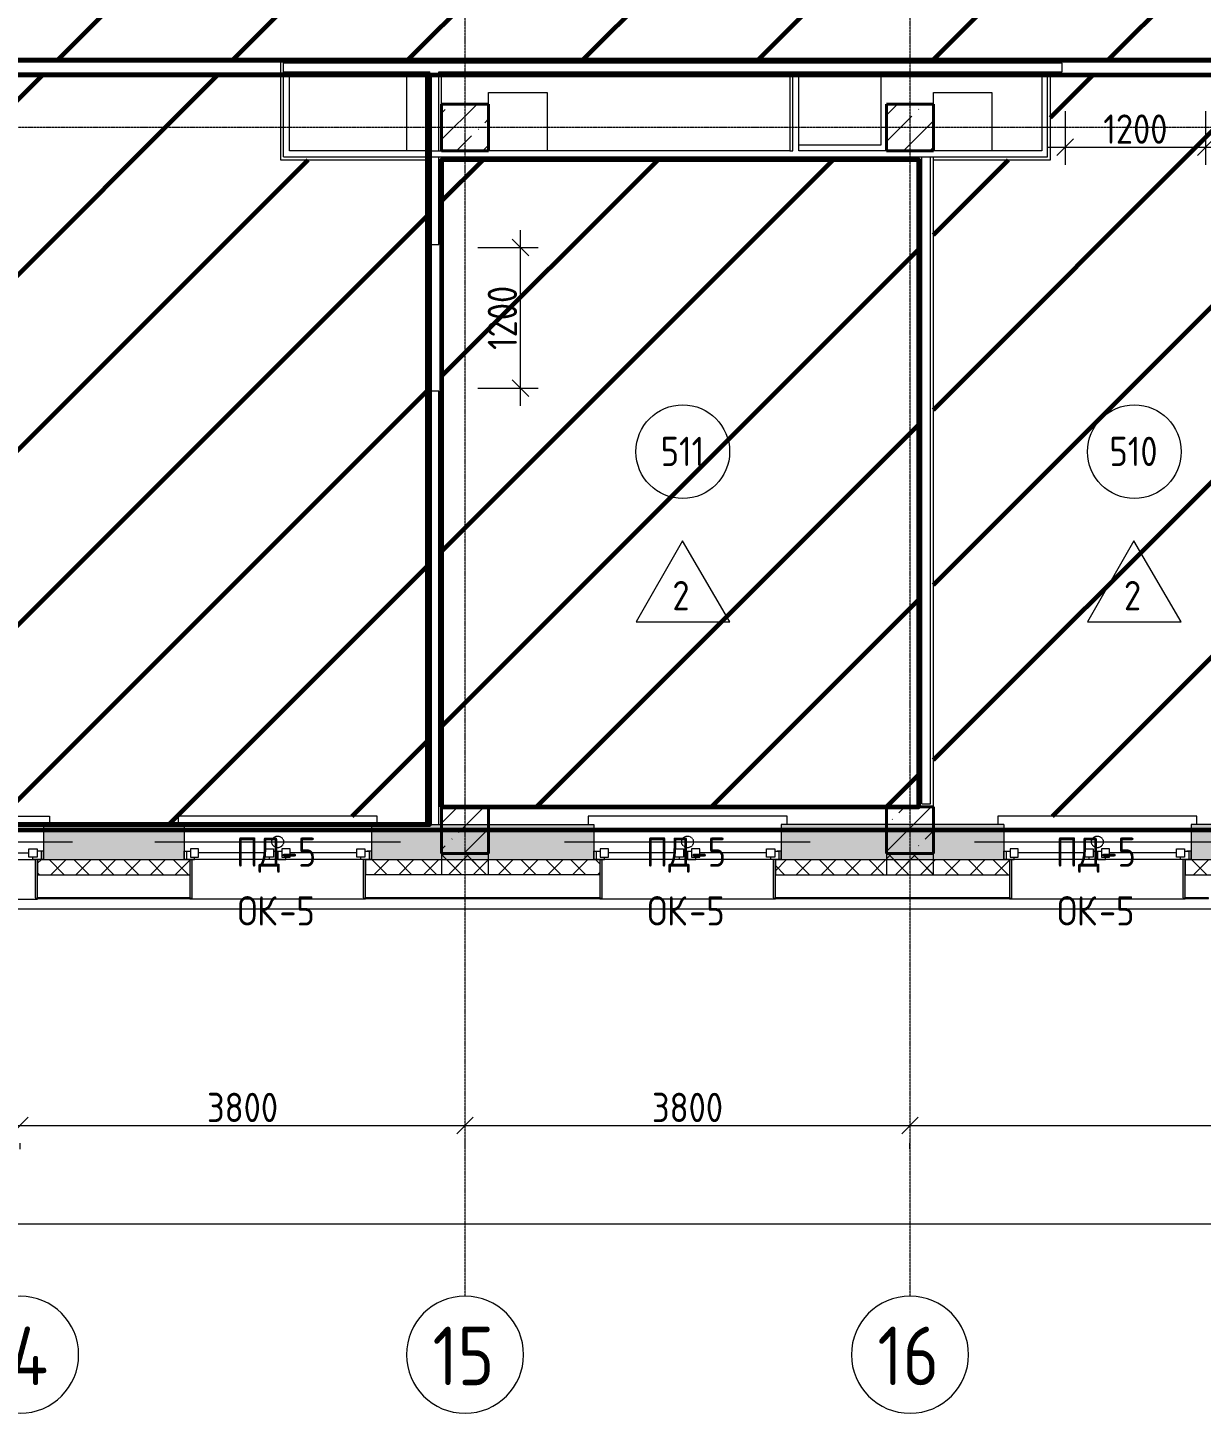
# Model space of a CAD drawing. Header units: millimetres. Extents: x -56773 to 323062, y -262288 to 76460.
# Drawn here: x 42074 to 52097, y -262288 to -250456 of the extents above; entities that cross this region are included whole.
import ezdxf

# ---------------------------------------------------------------- set-up
doc = ezdxf.new("R2010")
doc.units = ezdxf.units.MM
doc.linetypes.add('ADSK_Линия сетки', pattern=[25, 20, -2.5, 0, -2.5])
doc.linetypes.add('ADSK_Невидимые', pattern=[5, 3, -2])
for name, color, linetype, lineweight in [('1.1)Стяжка керамзит  2 этаж', 5, 'Continuous', 60), ('3.1 Штукатурка внешн стен', 5, 'Continuous', 60), ('_ Окна', 7, 'Continuous', 18), ('Марки окон', 7, 'Continuous', 20), ('Марки помещений', 7, 'Continuous', 20), ('Несущие колонны', 7, 'Continuous', 18), ('Обобщенные модели', 7, 'ADSK_Невидимые', 18), ('Окна', 7, 'Continuous', 9), ('Оси', 7, 'Continuous', 9), ('Панели витража', 7, 'Continuous', 9), ('Перекрытие', 7, 'Continuous', 18), ('Размеры', 7, 'Continuous', 9), ('Стены внутренние', 7, 'Continuous', 18), ('Стены наружные', 7, 'Continuous', 18), ('Стены несущие', 7, 'Continuous', 30), ('Стены отделка', 7, 'Continuous', 30), ('Стены штриховка', 7, 'Continuous', 9)]:
    doc.layers.add(name, color=color, linetype=linetype, lineweight=lineweight)
doc.styles.add('GOST Common', font='', dxfattribs={"width": 0.9, "height": 500})
doc.styles.add('GOST Common_2', font='', dxfattribs={"width": 0.9, "height": 250})
doc.styles.get('GOST Common').set_extended_font_data('GOST Common')
doc.styles.get('GOST Common_2').set_extended_font_data('GOST Common')
doc.dimstyles.new('ADSK_Основной_2_5_мм', dxfattribs={"dimscale": 304.8, "dimtxt": 251.428749, "dimasz": 0.463911, "dimexe": 0.492126, "dimexo": 0.984252, "dimgap": 0.098425, "dimtad": 1, "dimrnd": 0.01, "dimdsep": 46, "dimtxsty": 'GOST Common_2', "dimblk1": 'OBLIQUE', "dimblk2": 'OBLIQUE', "dimsah": 1, "dimcen": 0.09, "dimdle": 0.492126, "dimazin": 2, "dimtfac": 1, "dimtdec": 4, "dimtix": 1, "dimtmove": 0, "dimatfit": 3, "dimfxl": 1, "dimtvp": 1, "dimtolj": 1, "dimtzin": 0, "dimlwd": 20, "dimlwe": 20, "dimarcsym": 2})
pattern_1 = [(45, (9.36, -250313.7), (-224.5064, 224.5064), []), (45, (233.87, -250313.7), (-224.5064, 224.5064), [396.875, -79.375, 3.353, -76.022])]
pattern_2 = [(45, (9.36, -250313.7), (-106.066, 106.066), []), (135, (9.36, -250313.7), (-106.066, -106.066), [])]

# ---------------------------------------------------------------- blocks, each defined once
blk = doc.blocks.new('ADSK_КолоннаЖБ_Прямоугольная - 400x400 мм-1807143-Маркировочный 5-й')
at = {"layer": 'Несущие колонны', "lineweight": 40}
for p, q in [((-200, 200), (200, 200)), ((-200, -200), (-200, 200)), ((200, 200), (200, -200)), ((200, -200), (-200, -200))]:
    blk.add_line(p, q, dxfattribs=at)
blk = doc.blocks.new('ОКНО L03 _2СТ_RS - ОК-5_1600х2000h-3556607-Маркировочный 5-й')
at = {"layer": '_ Окна'}
for p, q in [((-838.1, -149), (-838.1, -79)), ((-838.1, -79), (-803.1, -79)), ((-818.1, -79), (-818.1, -149)), ((-783.1, -79), (-818.1, -79)), ((-713.1, -59), (-783.1, -59)), ((-783.1, -59), (-783.1, -129)), ((-713.1, -129), (-713.1, -59)), ((-713.1, -94), (-143.1, -94)), ((-143.1, -129), (-143.1, -59)), ((-143.1, -59), (-73.1, -59)), ((-73.1, -59), (-73.1, -129)), ((-38.1, -79), (-73.1, -79)), ((-38.1, -79), (-38.1, -149)), ((-38.1, -79), (-38.1, -149)), ((-3.1, -79), (-38.1, -79)), ((66.9, -59), (-3.1, -59)), ((-3.1, -59), (-3.1, -129)), ((66.9, -129), (66.9, -59)), ((66.9, -94), (636.9, -94)), ((636.9, -129), (636.9, -59)), ((636.9, -59), (706.9, -59)), ((706.9, -59), (706.9, -129)), ((741.9, -79), (706.9, -79)), ((761.9, -79), (726.9, -79)), ((741.9, -79), (741.9, -149)), ((761.9, -149), (761.9, -79)), ((-838.1, -149), (-833.1, -149)), ((-818.1, -149), (-748.1, -149)), ((-783.1, -129), (-713.1, -129)), ((-748.1, -149), (-748.1, -129)), ((-73.1, -129), (-143.1, -129)), ((-108.1, -149), (-108.1, -129)), ((-38.1, -149), (-108.1, -149)), ((-38.1, -149), (31.9, -149)), ((-3.1, -129), (66.9, -129)), ((31.9, -149), (31.9, -129)), ((706.9, -129), (636.9, -129)), ((671.9, -149), (671.9, -129)), ((741.9, -149), (671.9, -149)), ((761.9, -149), (756.9, -149))]:
    blk.add_line(p, q, dxfattribs=at)
blk = doc.blocks.new('Подоконник_ - ПД-5-3556614-Маркировочный 5-й')
at = {"layer": 'Окна'}
for p, q in [((-850, 300), (850, 300)), ((-850, 229), (-850, 300)), ((850, 300), (850, 229))]:
    blk.add_line(p, q, dxfattribs=at)
blk = doc.blocks.new('Отлив_ - ОЦC-V3-Маркировочный 5-й')
at = {"layer": 'Окна'}
for p, q in [((-730, 0), (730, 0)), ((-750, -341), (-750, -333.5)), ((-750, -341), (750, -341)), ((-750, -341), (750, -341)), ((750, -341), (750, -333.5))]:
    blk.add_line(p, q, dxfattribs=at)
blk = doc.blocks.new('ОКНО L03 _2СТ_RS - ОК-5_1600х2000h-3556615-Маркировочный 5-й')
at = {"layer": '_ Окна'}
for p, q in [((-838.1, 149), (-838.1, 79)), ((-838.1, 149), (-833.1, 149)), ((-818.1, 149), (-748.1, 149)), ((-818.1, 79), (-818.1, 149)), ((-783.1, 59), (-783.1, 129)), ((-783.1, 129), (-713.1, 129)), ((-748.1, 149), (-748.1, 129)), ((-713.1, 129), (-713.1, 59)), ((-143.1, 129), (-143.1, 59)), ((-73.1, 129), (-143.1, 129)), ((-108.1, 149), (-108.1, 129)), ((-38.1, 149), (-108.1, 149)), ((-73.1, 59), (-73.1, 129)), ((-38.1, 79), (-38.1, 149)), ((-38.1, 149), (31.9, 149)), ((-38.1, 79), (-38.1, 149)), ((-3.1, 59), (-3.1, 129)), ((-3.1, 129), (66.9, 129)), ((31.9, 149), (31.9, 129)), ((66.9, 129), (66.9, 59)), ((636.9, 129), (636.9, 59)), ((706.9, 129), (636.9, 129)), ((671.9, 149), (671.9, 129)), ((741.9, 149), (671.9, 149)), ((706.9, 59), (706.9, 129)), ((741.9, 79), (741.9, 149)), ((761.9, 149), (756.9, 149)), ((761.9, 149), (761.9, 79)), ((-838.1, 79), (-803.1, 79)), ((-783.1, 79), (-818.1, 79)), ((-713.1, 59), (-783.1, 59)), ((-713.1, 94), (-143.1, 94)), ((-143.1, 59), (-73.1, 59)), ((-38.1, 79), (-73.1, 79)), ((-3.1, 79), (-38.1, 79)), ((66.9, 59), (-3.1, 59)), ((66.9, 94), (636.9, 94)), ((636.9, 59), (706.9, 59)), ((741.9, 79), (706.9, 79)), ((761.9, 79), (726.9, 79))]:
    blk.add_line(p, q, dxfattribs=at)
blk = doc.blocks.new('Подоконник_ - ПД-5-3556619-Маркировочный 5-й')
at = {"layer": 'Окна'}
for p, q in [((-850, -229), (-850, -300)), ((850, -300), (850, -229)), ((-850, -300), (850, -300))]:
    blk.add_line(p, q, dxfattribs=at)
blk = doc.blocks.new('Отлив_ - ОЦC-V2-Маркировочный 5-й')
at = {"layer": 'Окна'}
for p, q in [((-750, 341), (-750, 333.5)), ((-750, 341), (750, 341)), ((-750, 341), (750, 341)), ((750, 341), (750, 333.5)), ((-730, 0), (730, 0))]:
    blk.add_line(p, q, dxfattribs=at)
blk = doc.blocks.new('Системная панель - 1_Алюминиевая панель RAL 1013-3049550-Маркировочный 5-й')
at = {"layer": 'Панели витража', "lineweight": 18}
for p, q in [((14127.5, 2.5), (13227.5, 2.5)), ((13227.5, -2.5), (13227.5, 2.5)), ((14127.5, -2.5), (14127.5, 2.5)), ((17627.5, 2.5), (16027.5, 2.5)), ((16027.5, -2.5), (16027.5, 2.5)), ((17627.5, -2.5), (17627.5, 2.5)), ((21127.5, 2.5), (19527.5, 2.5)), ((19527.5, -2.5), (19527.5, 2.5)), ((21127.5, -2.5), (21127.5, 2.5)), ((13227.5, -2.5), (14127.5, -2.5)), ((16027.5, -2.5), (17627.5, -2.5)), ((19527.5, -2.5), (21127.5, -2.5))]:
    blk.add_line(p, q, dxfattribs=at)
blk = doc.blocks.new('Системная панель - 1_Алюминиевая панель гладкая RAL 1013-V9-Маркировочный 5-й')
at = {"layer": 'Панели витража', "lineweight": 18}
for p, q in [((100, 2.5), (-100, 2.5)), ((-100, 2.5), (-100, -2.5)), ((100, -2.5), (100, 2.5)), ((-100, -2.5), (100, -2.5))]:
    blk.add_line(p, q, dxfattribs=at)
blk = doc.blocks.new('Обобщенные модели 7 - Обобщенные модели 7-1212709-Маркировочный 5-й')
at = {"layer": 'Обобщенные модели'}
h = blk.add_hatch(color=256, dxfattribs=at)
h.paths.add_polyline_path([(40650, -7574), (40670, -7574), (40670, -7244), (40650, -7244)])
h.paths.add_polyline_path([(42150, -7574), (42150, -7244), (42130, -7244), (42130, -7574)])
h = blk.add_hatch(color=256, dxfattribs=at)
h.paths.add_polyline_path([(43470, -7574), (43470, -7244), (43450, -7244), (43450, -7574)])
h.paths.add_polyline_path([(44950, -7574), (44950, -7244), (44930, -7244), (44930, -7574)])
h = blk.add_hatch(color=256, dxfattribs=at)
h.paths.add_polyline_path([(46950, -7574), (46970, -7574), (46970, -7244), (46950, -7244)])
h.paths.add_polyline_path([(48450, -7574), (48450, -7244), (48430, -7244), (48430, -7574)])
h = blk.add_hatch(color=256, dxfattribs=at)
h.paths.add_polyline_path([(51950, -7574), (51950, -7244), (51930, -7244), (51930, -7574)])
h.paths.add_polyline_path([(50450, -7574), (50470, -7574), (50470, -7244), (50450, -7244)])
for p, q in [((42150, -7244), (42130, -7244)), ((42130, -7244), (42130, -7574)), ((42150, -7574), (42150, -7244)), ((43470, -7244), (43450, -7244)), ((43450, -7244), (43450, -7574)), ((43470, -7574), (43470, -7244)), ((44950, -7244), (44930, -7244)), ((44930, -7244), (44930, -7574)), ((44950, -7574), (44950, -7244)), ((46970, -7244), (46950, -7244)), ((46950, -7244), (46950, -7574)), ((46970, -7574), (46970, -7244)), ((48450, -7244), (48430, -7244)), ((48430, -7244), (48430, -7574)), ((48450, -7574), (48450, -7244)), ((50470, -7244), (50450, -7244)), ((50450, -7244), (50450, -7574)), ((50470, -7574), (50470, -7244)), ((51950, -7244), (51930, -7244)), ((51930, -7244), (51930, -7574)), ((51950, -7574), (51950, -7244)), ((42130, -7574), (42150, -7574)), ((43450, -7574), (43470, -7574)), ((44930, -7574), (44950, -7574)), ((46950, -7574), (46970, -7574)), ((48430, -7574), (48450, -7574)), ((50450, -7574), (50470, -7574)), ((51930, -7574), (51950, -7574))]:
    blk.add_line(p, q, dxfattribs=at)
blk = doc.blocks.new('Обобщенные модели 13 - Обобщенные модели 1-3016844-Маркировочный 5-й')
at = {"layer": 'Обобщенные модели'}
blk.add_line((61889, -7668), (-3638, -7668), dxfattribs=at)
blk = doc.blocks.new('BS_Перемычка металлическая - BS_Перемычка металлическая-3881251-Маркировочный 5-й')
at = {"layer": 'Обобщенные модели', "linetype": 'ADSK_Невидимые', "lineweight": 18}
blk.add_line((-1050, 0), (1050, 0), dxfattribs=at)
blk.add_circle((0, 0), 50, dxfattribs=at)
blk = doc.blocks.new('Ось сетки - Круг_Ø10 мм-8259-Маркировочный 5-й')
at = {"layer": 'Оси', "color": 253, "lineweight": 20, "true_color": 0xaaaaaa}
for start, end in [(360, 180), (180, 360)]:
    blk.add_arc((0, 0), 5, start, end, dxfattribs=at)
blk = doc.blocks.new('_Oblique')
at = {"color": 0, "linetype": 'ByBlock', "lineweight": -2}
blk.add_line((-0.5, -0.5), (0.5, 0.5), dxfattribs=at)
blk = doc.blocks.new('*D6896')
at = {"layer": 'Defpoints', "color": 0, "transparency": 16777216}
for p in [(39809, -259731), (42009, -259731), (42009, -259831)]:
    blk.add_point(p, dxfattribs=at)
at = {"layer": 'Размеры', "color": 0, "lineweight": 20, "transparency": 16777216}
for p, q in [((39659, -259831), (42159, -259831)), ((39809, -260031), (39809, -259981)), ((42009, -260031), (42009, -259981))]:
    blk.add_line(p, q, dxfattribs=at)
at = {"layer": 'Размеры', "color": 0, "lineweight": 20, "transparency": 16777216, "xscale": 141.4, "yscale": 141.4, "zscale": 141.4, "rotation": 180}
blk.add_blockref('_Oblique', (39809, -259831), dxfattribs=at)
at = {"layer": 'Размеры', "color": 0, "lineweight": 20, "transparency": 16777216, "xscale": 141.4, "yscale": 141.4, "zscale": 141.4}
blk.add_blockref('_Oblique', (42009, -259831), dxfattribs=at)
at = {"layer": 'Размеры', "color": 0, "lineweight": 9, "transparency": 16777216, "insert": (40909, -259676), "char_height": 250, "width": 756.84, "attachment_point": 5, "style": 'GOST Common_2'}
blk.add_mtext('\\A1;2200', dxfattribs=at)
blk = doc.blocks.new('*D6897')
at = {"layer": 'Defpoints', "color": 0, "transparency": 16777216}
for p in [(42009, -259731), (45809, -259731), (45809, -259831)]:
    blk.add_point(p, dxfattribs=at)
at = {"layer": 'Размеры', "color": 0, "lineweight": 20, "transparency": 16777216}
for p, q in [((41859, -259831), (45959, -259831)), ((42009, -260031), (42009, -259981)), ((45809, -260031), (45809, -259981))]:
    blk.add_line(p, q, dxfattribs=at)
at = {"layer": 'Размеры', "color": 0, "lineweight": 20, "transparency": 16777216, "xscale": 141.4, "yscale": 141.4, "zscale": 141.4, "rotation": 180}
blk.add_blockref('_Oblique', (42009, -259831), dxfattribs=at)
at = {"layer": 'Размеры', "color": 0, "lineweight": 20, "transparency": 16777216, "xscale": 141.4, "yscale": 141.4, "zscale": 141.4}
blk.add_blockref('_Oblique', (45809, -259831), dxfattribs=at)
at = {"layer": 'Размеры', "color": 0, "lineweight": 9, "transparency": 16777216, "insert": (43909, -259676), "char_height": 250, "width": 756.84, "attachment_point": 5, "style": 'GOST Common_2'}
blk.add_mtext('\\A1;3800', dxfattribs=at)
blk = doc.blocks.new('*D6898')
at = {"layer": 'Defpoints', "color": 0, "transparency": 16777216}
for p in [(45809, -259731), (49609, -259731), (49609, -259831)]:
    blk.add_point(p, dxfattribs=at)
at = {"layer": 'Размеры', "color": 0, "lineweight": 20, "transparency": 16777216}
for p, q in [((45659, -259831), (49759, -259831)), ((45809, -260031), (45809, -259981)), ((49609, -260031), (49609, -259981))]:
    blk.add_line(p, q, dxfattribs=at)
at = {"layer": 'Размеры', "color": 0, "lineweight": 20, "transparency": 16777216, "xscale": 141.4, "yscale": 141.4, "zscale": 141.4, "rotation": 180}
blk.add_blockref('_Oblique', (45809, -259831), dxfattribs=at)
at = {"layer": 'Размеры', "color": 0, "lineweight": 20, "transparency": 16777216, "xscale": 141.4, "yscale": 141.4, "zscale": 141.4}
blk.add_blockref('_Oblique', (49609, -259831), dxfattribs=at)
at = {"layer": 'Размеры', "color": 0, "lineweight": 9, "transparency": 16777216, "insert": (47709, -259676), "char_height": 250, "width": 756.84, "attachment_point": 5, "style": 'GOST Common_2'}
blk.add_mtext('\\A1;3800', dxfattribs=at)
blk = doc.blocks.new('*D6899')
at = {"layer": 'Defpoints', "color": 0, "transparency": 16777216}
for p in [(49609, -259731), (55609, -259731), (55609, -259831)]:
    blk.add_point(p, dxfattribs=at)
at = {"layer": 'Размеры', "color": 0, "lineweight": 20, "transparency": 16777216}
for p, q in [((49459, -259831), (55759, -259831)), ((49609, -260031), (49609, -259981)), ((55609, -260031), (55609, -259981))]:
    blk.add_line(p, q, dxfattribs=at)
at = {"layer": 'Размеры', "color": 0, "lineweight": 20, "transparency": 16777216, "xscale": 141.4, "yscale": 141.4, "zscale": 141.4, "rotation": 180}
blk.add_blockref('_Oblique', (49609, -259831), dxfattribs=at)
at = {"layer": 'Размеры', "color": 0, "lineweight": 20, "transparency": 16777216, "xscale": 141.4, "yscale": 141.4, "zscale": 141.4}
blk.add_blockref('_Oblique', (55609, -259831), dxfattribs=at)
at = {"layer": 'Размеры', "color": 0, "lineweight": 9, "transparency": 16777216, "insert": (52609, -259676), "char_height": 250, "width": 756.84, "attachment_point": 5, "style": 'GOST Common_2'}
blk.add_mtext('\\A1;6000', dxfattribs=at)
blk = doc.blocks.new('ADSK_Марка_Помещение_ОдноЗначение - Номер-159740-Маркировочный 5-й')
at = {"layer": 'Марки помещений'}
blk.add_circle((0, 0), 4, dxfattribs=at)
blk = doc.blocks.new('*D6908')
at = {"layer": 'Defpoints', "color": 0, "transparency": 16777216}
for p in [(-19591, -260571), (61609, -260571), (61609, -260671)]:
    blk.add_point(p, dxfattribs=at)
at = {"layer": 'Размеры', "color": 0, "lineweight": 20, "transparency": 16777216}
for p, q in [((-19741, -260671), (61759, -260671)), ((-19591, -260871), (-19591, -260821)), ((61609, -260871), (61609, -260821))]:
    blk.add_line(p, q, dxfattribs=at)
at = {"layer": 'Размеры', "color": 0, "lineweight": 20, "transparency": 16777216, "xscale": 141.4, "yscale": 141.4, "zscale": 141.4, "rotation": 180}
blk.add_blockref('_Oblique', (-19591, -260671), dxfattribs=at)
at = {"layer": 'Размеры', "color": 0, "lineweight": 20, "transparency": 16777216, "xscale": 141.4, "yscale": 141.4, "zscale": 141.4}
blk.add_blockref('_Oblique', (61609, -260671), dxfattribs=at)
at = {"layer": 'Размеры', "color": 0, "lineweight": 9, "transparency": 16777216, "insert": (21009, -260516), "char_height": 250, "width": 889.8, "attachment_point": 5, "style": 'GOST Common_2'}
blk.add_mtext('\\A1;81200', dxfattribs=at)
blk = doc.blocks.new('*D6881')
at = {"layer": 'Defpoints', "color": 0, "transparency": 16777216}
for p in [(50934, -250869), (52134, -250869), (52134, -251477)]:
    blk.add_point(p, dxfattribs=at)
at = {"layer": 'Размеры', "color": 0, "lineweight": 20, "transparency": 16777216}
for p, q in [((50934, -251169), (50934, -251627)), ((52134, -251169), (52134, -251627)), ((50784, -251477), (52284, -251477))]:
    blk.add_line(p, q, dxfattribs=at)
at = {"layer": 'Размеры', "color": 0, "lineweight": 20, "transparency": 16777216, "xscale": 141.4, "yscale": 141.4, "zscale": 141.4, "rotation": 180}
blk.add_blockref('_Oblique', (50934, -251477), dxfattribs=at)
at = {"layer": 'Размеры', "color": 0, "lineweight": 20, "transparency": 16777216, "xscale": 141.4, "yscale": 141.4, "zscale": 141.4}
blk.add_blockref('_Oblique', (52134, -251477), dxfattribs=at)
at = {"layer": 'Размеры', "color": 0, "lineweight": 9, "transparency": 16777216, "insert": (51534, -251322), "char_height": 250, "width": 700.59, "attachment_point": 5, "style": 'GOST Common_2'}
blk.add_mtext('\\A1;1200', dxfattribs=at)
blk = doc.blocks.new('ADSK_Марка_Помещение_ТипПола_ГОСТ21-501-2011 - Отделка пола-1456712-Маркировочный 5-й')
at = {"layer": 'Марки помещений'}
for p, q in [((0, 6.93), (-3.96, 0)), ((4.04, 0), (0, 6.93)), ((-3.96, 0), (4.04, 0))]:
    blk.add_line(p, q, dxfattribs=at)
blk = doc.blocks.new('*D6858')
at = {"layer": 'Defpoints', "color": 0, "transparency": 16777216}
for p in [(45619, -252334), (46283, -252334), (45619, -253534)]:
    blk.add_point(p, dxfattribs=at)
at = {"layer": 'Размеры', "color": 0, "lineweight": 20, "transparency": 16777216}
for p, q in [((46283, -253684), (46283, -252184)), ((45919, -252334), (46433, -252334)), ((45919, -253534), (46433, -253534))]:
    blk.add_line(p, q, dxfattribs=at)
at = {"layer": 'Размеры', "color": 0, "lineweight": 20, "transparency": 16777216, "xscale": 141.4, "yscale": 141.4, "zscale": 141.4}
for p, rotation in [((46283, -252334), 90), ((46283, -253534), 270)]:
    blk.add_blockref('_Oblique', p, dxfattribs=dict(at, rotation=rotation))
at = {"layer": 'Размеры', "color": 0, "lineweight": 9, "transparency": 16777216, "insert": (46128, -252934), "char_height": 250, "width": 700.59, "attachment_point": 5, "rotation": 90, "style": 'GOST Common_2'}
blk.add_mtext('\\A1;1200', dxfattribs=at)

msp = doc.modelspace()

# ---------------------------------------------------------------- hatches: boundary and pattern name
at = {"layer": '1.1)Стяжка керамзит  2 этаж', "transparency": 33554687}
h = msp.add_hatch(dxfattribs=at)
h.set_pattern_fill('ANSI31', color=5, scale=333)
h.paths.add_polyline_path([(8929.3615, -250733.7359), (61559.3615, -250733.7359), (61559.3615, -247483.7359), (8929.3615, -247483.7359)])
h = msp.add_hatch(dxfattribs=at)
h.set_pattern_fill('ANSI31', color=5, scale=333)
h.paths.add_polyline_path([(45484.3615, -251583.7359), (44234.3615, -251583.7359), (44234.3615, -250858.7359), (40134.3615, -250858.7359), (40134.3615, -257258.7359), (40559.3615, -257258.7359), (40559.3615, -257187.7359), (42259.3615, -257187.7359), (42259.3615, -257258.7359), (43359.3615, -257258.7359), (43359.3615, -257187.7359), (45059.3615, -257187.7359), (45059.3615, -257258.7359), (45484.3615, -257258.7359)])
h = msp.add_hatch(dxfattribs=at)
h.set_pattern_fill('ANSI31', color=5, scale=333)
h.paths.add_polyline_path([(52809.3615, -251583.7359), (52259.3615, -251583.7359), (52259.3615, -250858.7359), (50809.3615, -250858.7359), (50809.3615, -251583.7359), (49809.3615, -251583.7359), (49809.3615, -257108.7359), (49809.3615, -257258.7359), (50359.3615, -257258.7359), (50359.3615, -257187.7359), (52059.3615, -257187.7359), (52059.3615, -257258.7359), (52809.3615, -257258.7359)])
h = msp.add_hatch(dxfattribs=at)
h.set_pattern_fill('ANSI31', color=5, scale=333)
h.paths.add_polyline_path([(49684.3615, -251583.7359), (45609.3615, -251583.7359), (45609.3615, -257108.7359), (46009.3615, -257108.7359), (49684.3615, -257108.7359)])
at = {"layer": 'Несущие колонны', "lineweight": 9}
h = msp.add_hatch(dxfattribs=at)
h.set_pattern_fill('FP_1', color=256, style=0, pattern_type=2)
h.set_pattern_definition(pattern_1)
h.paths.add_polyline_path([(46009.3615, -251508.7359), (46009.3615, -251108.7359), (45609.3615, -251108.7359), (45609.3615, -251508.7359)])
h = msp.add_hatch(dxfattribs=at)
h.set_pattern_fill('FP_1', color=256, style=0, pattern_type=2)
h.set_pattern_definition(pattern_1)
h.paths.add_polyline_path([(49409.3615, -251508.7359), (49809.3615, -251508.7359), (49809.3615, -251108.7359), (49409.3615, -251108.7359)])
h = msp.add_hatch(dxfattribs=at)
h.set_pattern_fill('FP_1', color=256, style=0, pattern_type=2)
h.set_pattern_definition(pattern_1)
h.paths.add_polyline_path([(45609.3615, -257508.7359), (46009.3615, -257508.7359), (46009.3615, -257108.7359), (45609.3615, -257108.7359)])
h = msp.add_hatch(dxfattribs=at)
h.set_pattern_fill('FP_1', color=256, style=0, pattern_type=2)
h.set_pattern_definition(pattern_1)
h.paths.add_polyline_path([(49409.3615, -257508.7359), (49809.3615, -257508.7359), (49809.3615, -257108.7359), (49409.3615, -257108.7359), (49409.3615, -257406.4655)])
at = {"layer": 'Стены внутренние', "lineweight": 9}
h = msp.add_hatch(dxfattribs=at)
h.set_pattern_fill('FP_2', color=256, style=0, pattern_type=2)
h.set_pattern_definition([(45, (9.36, -250313.7), (84.18955, 308.69595), [396.875, -79.375, 3.353, -76.022])])
h.paths.add_polyline_path([(59259.3615, -257558.7359), (59259.3615, -257557.7359), (59209.3615, -257557.7359), (59209.3615, -257258.7359), (58009.3615, -257258.7359), (58009.3615, -257557.7359), (57959.3615, -257558.7359)])
h.paths.add_polyline_path([(56459.3615, -257558.7359), (56459.3615, -257557.7359), (56409.3615, -257557.7359), (56409.3615, -257258.7359), (54809.3615, -257258.7359), (54809.3615, -257557.7359), (55685.0249, -257558.7359)])
h.paths.add_polyline_path([(60759.3615, -257558.7359), (61559.3615, -257558.7359), (61559.3615, -257508.7359), (61409.3615, -257508.7359), (61409.3615, -257258.7359), (60809.3615, -257258.7359), (60809.3615, -257557.7359), (60759.3615, -257557.7359)])
h.paths.add_polyline_path([(48465.4571, -257558.7359), (50409.3615, -257557.7359), (50409.3615, -257258.7359), (48509.3615, -257258.7359), (48509.3615, -257557.7359), (48459.3615, -257558.7359)])
h.paths.add_polyline_path([(51959.3615, -257558.7359), (53209.3615, -257557.7359), (53209.3615, -257258.7359), (52009.3615, -257258.7359), (52009.3615, -257557.7359), (51959.3615, -257557.7359)])
h.paths.add_polyline_path([(46959.3615, -257558.7359), (46959.3615, -257557.7359), (46909.3615, -257557.7359), (46909.3615, -257258.7359), (45009.3615, -257258.7359), (45009.3615, -257557.7359), (45577.63, -257558.7359)])
h.paths.add_polyline_path([(43459.3615, -257558.7359), (43459.3615, -257557.7359), (43409.3615, -257557.7359), (43409.3615, -257258.7359), (42209.3615, -257258.7359), (42209.3615, -257557.7359), (42689.8029, -257558.7359)])
h.paths.add_polyline_path([(36159.3615, -257558.7359), (37409.3615, -257557.7359), (37409.3615, -257258.7359), (36209.3615, -257258.7359), (36209.3615, -257557.7359), (36159.3615, -257557.7359)])
h.paths.add_polyline_path([(38959.3615, -257558.7359), (40609.3615, -257557.7359), (40609.3615, -257258.7359), (39009.3615, -257258.7359), (39009.3615, -257557.7359), (38959.3615, -257557.7359)])
h.paths.add_polyline_path([(34026.3216, -257558.7359), (34609.3615, -257557.7359), (34609.3615, -257258.7359), (33009.3615, -257258.7359), (33009.3615, -257557.7359), (32959.3615, -257558.7359)])
h.paths.add_polyline_path([(24734.3615, -257558.7359), (25409.3615, -257557.7359), (25409.3615, -257258.7359), (24734.3615, -257258.7359), (24734.3615, -257557.7359)])
h.paths.add_polyline_path([(31459.3615, -257558.7359), (31459.3615, -257557.7359), (31409.3615, -257557.7359), (31409.3615, -257258.7359), (30209.3615, -257258.7359), (30209.3615, -257557.7359), (31138.4945, -257558.7359)])
h.paths.add_polyline_path([(28659.3615, -257558.7359), (28659.3615, -257557.7359), (28609.3615, -257557.7359), (28609.3615, -257258.7359), (27009.3615, -257258.7359), (27009.3615, -257557.7359), (28250.6673, -257558.7359)])
h.paths.add_polyline_path([(-2990.6385, -257558.7359), (-721.5569, -257558.7359), (-721.5569, -257258.7359), (-2990.6385, -257258.7359), (-2990.6385, -257508.7359)])
at = {"layer": 'Стены наружные', "lineweight": 9}
h = msp.add_hatch(dxfattribs=at)
h.set_pattern_fill('FP_4', color=256, style=0, pattern_type=2)
h.set_pattern_definition(pattern_2)
h.paths.add_polyline_path([(60759.3615, -257688.7359), (61809.3615, -257688.7359), (61809.3615, -257558.7359), (60759.3615, -257558.7359)])
h.paths.add_polyline_path([(59259.3615, -257688.7359), (59259.3615, -257558.7359), (57959.3615, -257558.7359), (57959.3615, -257688.7359)])
h.paths.add_polyline_path([(40659.3615, -257688.7359), (40659.3615, -257558.7359), (38959.3615, -257558.7359), (38959.3615, -257688.7359), (39801.9758, -257688.7359)])
h.paths.add_polyline_path([(37459.3615, -257688.7359), (37459.3615, -257558.7359), (36159.3615, -257558.7359), (36159.3615, -257688.7359), (36914.1487, -257688.7359)])
h.paths.add_polyline_path([(42159.3615, -257688.7359), (43459.3615, -257688.7359), (43459.3615, -257558.7359), (42159.3615, -257558.7359)])
h.paths.add_polyline_path([(48465.4571, -257688.7359), (50459.3615, -257688.7359), (50459.3615, -257558.7359), (48459.3615, -257558.7359), (48459.3615, -257688.7359)])
h.paths.add_polyline_path([(55685.0249, -257688.7359), (56459.3615, -257688.7359), (56459.3615, -257558.7359), (54759.3615, -257558.7359), (54759.3615, -257688.7359)])
h.paths.add_polyline_path([(44959.3615, -257688.7359), (46959.3615, -257688.7359), (46959.3615, -257558.7359), (44959.3615, -257558.7359)])
h.paths.add_polyline_path([(52797.1978, -257688.7359), (53259.3615, -257688.7359), (53259.3615, -257558.7359), (51959.3615, -257558.7359), (51959.3615, -257688.7359)])
h.paths.add_polyline_path([(28659.3615, -257688.7359), (28659.3615, -257558.7359), (26959.3615, -257558.7359), (26959.3615, -257688.7359), (28250.6673, -257688.7359)])
h.paths.add_polyline_path([(30159.3615, -257688.7359), (31459.3615, -257688.7359), (31459.3615, -257558.7359), (30159.3615, -257558.7359)])
h.paths.add_polyline_path([(32959.3615, -257688.7359), (34659.3615, -257688.7359), (34659.3615, -257558.7359), (32959.3615, -257558.7359)])
h.paths.add_polyline_path([(25362.8402, -257688.7359), (25459.3615, -257688.7359), (25459.3615, -257558.7359), (24734.3615, -257558.7359), (24734.3615, -257688.7359)])
h.paths.add_polyline_path([(-2990.6385, -257688.7359), (-721.5569, -257688.7359), (-721.5569, -257558.7359), (-2990.6385, -257558.7359)])
h = msp.add_hatch(dxfattribs=at)
h.set_pattern_fill('FP_4', color=256, style=0, pattern_type=2)
h.set_pattern_definition(pattern_2)
h.paths.add_polyline_path([(45609.3615, -257688.7359), (46009.3615, -257688.7359), (46009.3615, -257508.7359), (45609.3615, -257508.7359)])
h = msp.add_hatch(dxfattribs=at)
h.set_pattern_fill('FP_4', color=256, style=0, pattern_type=2)
h.set_pattern_definition(pattern_2)
h.paths.add_polyline_path([(49409.3615, -257688.7359), (49809.3615, -257688.7359), (49809.3615, -257508.7359), (49409.3615, -257508.7359)])

# ---------------------------------------------------------------- linework, layer by layer
at = {"layer": '1.1)Стяжка керамзит  2 этаж'}
for points in [[(8929.3615, -250733.7359), (61559.3615, -250733.7359), (61559.3615, -247483.7359), (8929.3615, -247483.7359)], [(61559.3615, -250733.7359), (-3140.6385, -250733.7359), (-3140.6385, -250858.7359), (61559.3615, -250858.7359)], [(45509.3615, -250858.7359), (-3140.6385, -250858.7359), (-3140.6385, -257258.7359), (45509.3615, -257258.7359)], [(40134.3615, -250858.7359), (45484.3615, -250858.7359), (45484.3615, -257258.7359), (40134.3615, -257258.7359)], [(45609.3615, -257108.7359), (49684.3615, -257108.7359), (49684.3615, -251583.7359), (45609.3615, -251583.7359)]]:
    msp.add_lwpolyline(points, close=True, dxfattribs=at)
at = {"layer": '3.1 Штукатурка внешн стен'}
msp.add_lwpolyline([(61559.3615, -247483.7359), (61559.3615, -257308.7359), (-3140.6385, -257308.7359)], dxfattribs=at)
at = {"layer": 'Несущие колонны', "lineweight": 9}
for p, q in [((46009.3615, -251108.7359), (45609.3615, -251108.7359)), ((45609.3615, -251108.7359), (45609.3615, -251508.7359)), ((46009.3615, -251508.7359), (46009.3615, -251108.7359)), ((49809.3615, -251108.7359), (49409.3615, -251108.7359)), ((49409.3615, -251108.7359), (49409.3615, -251508.7359)), ((49809.3615, -251508.7359), (49809.3615, -251108.7359)), ((45609.3615, -251508.7359), (46009.3615, -251508.7359)), ((49409.3615, -251508.7359), (49809.3615, -251508.7359)), ((46009.3615, -257108.7359), (45609.3615, -257108.7359)), ((45609.3615, -257108.7359), (45609.3615, -257508.7359)), ((46009.3615, -257508.7359), (46009.3615, -257108.7359)), ((49809.3615, -257108.7359), (49409.3615, -257108.7359)), ((49409.3615, -257108.7359), (49409.3615, -257508.7359)), ((49809.3615, -257508.7359), (49809.3615, -257108.7359)), ((45609.3615, -257508.7359), (46009.3615, -257508.7359)), ((49409.3615, -257508.7359), (49809.3615, -257508.7359))]:
    msp.add_line(p, q, dxfattribs=at)
at = {"layer": 'Оси', "color": 253, "linetype": 'ADSK_Линия сетки', "lineweight": 5, "true_color": 0xaaaaaa}
for p, q in [((45809.3615, -261287.5872), (45809.3615, -240286.2598)), ((49609.3615, -261287.5872), (49609.3615, -240286.2598)), ((62528.5982, -251308.7359), (-25230.7352, -251308.7359)), ((62528.5982, -257308.7359), (-25230.7352, -257308.7359))]:
    msp.add_line(p, q, dxfattribs=at)
at = {"layer": 'Перекрытие'}
for p, q in [((45309.3615, -250858.7359), (45309.3615, -251508.7359)), ((49359.3615, -250858.7359), (49359.3615, -251458.7359)), ((46009.3615, -251108.7359), (46009.3615, -251008.7359)), ((46009.3615, -251008.7359), (46509.3615, -251008.7359)), ((46509.3615, -251008.7359), (46509.3615, -251508.7359)), ((49809.3615, -251108.7359), (49809.3615, -251008.7359)), ((49809.3615, -251008.7359), (50309.3615, -251008.7359)), ((50309.3615, -251008.7359), (50309.3615, -251508.7359)), ((49359.3615, -251458.7359), (48659.3615, -251458.7359))]:
    msp.add_line(p, q, dxfattribs=at)
at = {"layer": 'Стены несущие', "lineweight": 9}
for p, q in [((50934.3615, -250733.7359), (44259.3615, -250733.7359)), ((44309.3615, -250858.7359), (45484.3615, -250858.7359)), ((44309.3615, -251508.7359), (44309.3615, -250858.7359)), ((45484.3615, -250858.7359), (45484.3615, -251508.7359)), ((45609.3615, -250858.7359), (48584.3615, -250858.7359)), ((45609.3615, -251508.7359), (45609.3615, -250858.7359)), ((48659.3615, -250858.7359), (50734.3615, -250858.7359)), ((48659.3615, -251508.7359), (48659.3615, -250858.7359)), ((50734.3615, -250858.7359), (50734.3615, -251508.7359)), ((50809.3615, -250858.7359), (50934.3615, -250858.7359)), ((45484.3615, -251508.7359), (44309.3615, -251508.7359)), ((48584.3615, -251508.7359), (45609.3615, -251508.7359)), ((50734.3615, -251508.7359), (48659.3615, -251508.7359)), ((45484.3615, -251583.7359), (45484.3615, -252333.7359)), ((45609.3615, -252333.7359), (45609.3615, -251583.7359)), ((49684.3615, -251583.7359), (49684.3615, -257108.7359)), ((49809.3615, -257108.7359), (49809.3615, -251583.7359)), ((45484.3615, -253533.7359), (45484.3615, -257258.7359)), ((45609.3615, -257258.7359), (45609.3615, -253533.7359)), ((49684.3615, -257108.7359), (49809.3615, -257108.7359)), ((42209.3615, -257258.7359), (43409.3615, -257258.7359)), ((42209.3615, -257258.7359), (42209.3615, -257557.7359)), ((43409.3615, -257258.7359), (43409.3615, -257557.7359)), ((45009.3615, -257258.7359), (45484.3615, -257258.7359)), ((45009.3615, -257258.7359), (45009.3615, -257557.7359)), ((45609.3615, -257258.7359), (46909.3615, -257258.7359)), ((46909.3615, -257258.7359), (46909.3615, -257557.7359)), ((50409.3615, -257258.7359), (48509.3615, -257258.7359)), ((48509.3615, -257258.7359), (48509.3615, -257557.7359)), ((50409.3615, -257258.7359), (50409.3615, -257557.7359)), ((52809.3615, -257258.7359), (52009.3615, -257258.7359)), ((52009.3615, -257258.7359), (52009.3615, -257557.7359)), ((42209.3615, -257557.7359), (42159.3615, -257557.7359)), ((42159.3615, -257558.7359), (42159.3615, -257557.7359)), ((43459.3615, -257557.7359), (43409.3615, -257557.7359)), ((43459.3615, -257558.7359), (43459.3615, -257557.7359)), ((45009.3615, -257557.7359), (44959.3615, -257557.7359)), ((44959.3615, -257558.7359), (44959.3615, -257557.7359)), ((46959.3615, -257557.7359), (46909.3615, -257557.7359)), ((46959.3615, -257558.7359), (46959.3615, -257557.7359)), ((48509.3615, -257557.7359), (48459.3615, -257557.7359)), ((48459.3615, -257558.7359), (48459.3615, -257557.7359)), ((50459.3615, -257557.7359), (50409.3615, -257557.7359)), ((50459.3615, -257558.7359), (50459.3615, -257557.7359)), ((52009.3615, -257557.7359), (51959.3615, -257557.7359)), ((51959.3615, -257558.7359), (51959.3615, -257557.7359))]:
    msp.add_line(p, q, dxfattribs=at)
at = {"layer": 'Стены отделка', "lineweight": 9}
for p, q in [((44259.3615, -250733.7359), (44234.3615, -250733.7359)), ((44234.3615, -250733.7359), (44234.3615, -251583.7359)), ((48584.3615, -250858.7359), (48584.3615, -251508.7359)), ((50809.3615, -251583.7359), (50809.3615, -250858.7359)), ((44234.3615, -251583.7359), (45484.3615, -251583.7359)), ((45609.3615, -251583.7359), (49684.3615, -251583.7359)), ((49809.3615, -251583.7359), (50809.3615, -251583.7359)), ((42159.3615, -257558.7359), (42159.3615, -257688.7359)), ((43459.3615, -257558.7359), (43459.3615, -257688.7359)), ((44959.3615, -257558.7359), (44959.3615, -257688.7359)), ((46009.3615, -257508.7359), (45609.3615, -257508.7359)), ((45609.3615, -257508.7359), (45609.3615, -257688.7359)), ((46009.3615, -257688.7359), (46009.3615, -257508.7359)), ((46959.3615, -257558.7359), (46959.3615, -257688.7359)), ((48459.3615, -257558.7359), (48459.3615, -257688.7359)), ((49809.3615, -257508.7359), (49409.3615, -257508.7359)), ((49409.3615, -257508.7359), (49409.3615, -257688.7359)), ((49809.3615, -257688.7359), (49809.3615, -257508.7359)), ((50459.3615, -257558.7359), (50459.3615, -257688.7359)), ((51959.3615, -257558.7359), (51959.3615, -257688.7359)), ((42159.3615, -257688.7359), (43459.3615, -257688.7359)), ((46959.3615, -257688.7359), (44959.3615, -257688.7359)), ((48459.3615, -257688.7359), (50459.3615, -257688.7359)), ((51959.3615, -257688.7359), (53259.3615, -257688.7359))]:
    msp.add_line(p, q, dxfattribs=at)
at = {"layer": 'Стены штриховка', "lineweight": 9}
for p, q in [((44259.3615, -251558.7359), (44259.3615, -250733.7359)), ((50909.3615, -250758.7359), (44259.3615, -250758.7359)), ((50909.3615, -250833.7359), (50909.3615, -250758.7359)), ((44259.3615, -250833.7359), (45509.3615, -250833.7359)), ((44309.3615, -250858.7359), (44309.3615, -250833.7359)), ((45509.3615, -251508.7359), (45509.3615, -250833.7359)), ((45584.3615, -250833.7359), (50909.3615, -250833.7359)), ((45584.3615, -251508.7359), (45584.3615, -250833.7359)), ((48609.3615, -250858.7359), (48584.3615, -250858.7359)), ((48609.3615, -251508.7359), (48609.3615, -250833.7359)), ((48659.3615, -250833.7359), (48659.3615, -250858.7359)), ((50734.3615, -250833.7359), (50734.3615, -250858.7359)), ((50784.3615, -251558.7359), (50784.3615, -250833.7359)), ((50809.3615, -250858.7359), (50784.3615, -250858.7359)), ((45484.3615, -251508.7359), (45609.3615, -251508.7359)), ((48584.3615, -251508.7359), (48609.3615, -251508.7359)), ((44259.3615, -251558.7359), (50784.3615, -251558.7359)), ((45484.3615, -251583.7359), (45484.3615, -251558.7359)), ((45509.3615, -251558.7359), (45509.3615, -252308.7359)), ((45584.3615, -252308.7359), (45584.3615, -251558.7359)), ((45609.3615, -251583.7359), (45609.3615, -251558.7359)), ((49684.3615, -251583.7359), (49684.3615, -251558.7359)), ((49709.3615, -257083.7359), (49709.3615, -251558.7359)), ((49784.3615, -257083.7359), (49784.3615, -251558.7359)), ((49809.3615, -251583.7359), (49809.3615, -251558.7359)), ((45509.3615, -252308.7359), (45584.3615, -252308.7359)), ((45584.3615, -253558.7359), (45509.3615, -253558.7359)), ((45509.3615, -253558.7359), (45509.3615, -257258.7359)), ((45584.3615, -257258.7359), (45584.3615, -253558.7359)), ((49709.3615, -257083.7359), (49784.3615, -257083.7359)), ((45484.3615, -257258.7359), (45609.3615, -257258.7359)), ((42159.3615, -257558.7359), (43459.3615, -257558.7359)), ((44959.3615, -257558.7359), (46959.3615, -257558.7359)), ((48459.3615, -257558.7359), (50459.3615, -257558.7359)), ((51959.3615, -257558.7359), (53259.3615, -257558.7359))]:
    msp.add_line(p, q, dxfattribs=at)

# ---------------------------------------------------------------- block references
at = {"layer": 'Марки помещений', "xscale": 99.99999999999993, "yscale": 99.99999999999993, "zscale": 99.99999999999993}
for name, p in [('ADSK_Марка_Помещение_ОдноЗначение - Номер-159740-Маркировочный 5-й', (47668.9637, -254076.8352)), ('ADSK_Марка_Помещение_ОдноЗначение - Номер-159740-Маркировочный 5-й', (51525.3135, -254076.8352)), ('ADSK_Марка_Помещение_ТипПола_ГОСТ21-501-2011 - Отделка пола-1456712-Маркировочный 5-й', (47665.4584, -255530.5779)), ('ADSK_Марка_Помещение_ТипПола_ГОСТ21-501-2011 - Отделка пола-1456712-Маркировочный 5-й', (51521.8082, -255530.5779))]:
    msp.add_blockref(name, p, dxfattribs=at)
at = {"layer": 'Несущие колонны', "lineweight": 40, "rotation": 89.9999999999999}
for p in [(45809.3615, -251308.7359), (49609.3615, -251308.7359), (45809.3615, -257308.7359), (49609.3615, -257308.7359)]:
    msp.add_blockref('ADSK_КолоннаЖБ_Прямоугольная - 400x400 мм-1807143-Маркировочный 5-й', p, dxfattribs=at)
at = {"layer": 'Обобщенные модели'}
for name in ['Обобщенные модели 13 - Обобщенные модели 1-3016844-Маркировочный 5-й', 'Обобщенные модели 7 - Обобщенные модели 7-1212709-Маркировочный 5-й']:
    msp.add_blockref(name, (9.3615, -250313.7049), dxfattribs=at)
at = {"layer": 'Обобщенные модели', "linetype": 'ADSK_Невидимые', "lineweight": 18}
for p in [(41409.3615, -257408.7359), (44209.3615, -257408.7359), (47709.3615, -257408.7359), (51209.3615, -257408.7359)]:
    msp.add_blockref('BS_Перемычка металлическая - BS_Перемычка металлическая-3881251-Маркировочный 5-й', p, dxfattribs=at)
at = {"layer": 'Окна', "color": 7, "true_color": 0xffffff}
msp.add_blockref('Подоконник_ - ПД-5-3556614-Маркировочный 5-й', (41409.3615, -257487.7359), dxfattribs=at)
at = {"layer": 'Окна', "color": 7, "true_color": 0xffffff, "rotation": 180}
for p in [(44209.3615, -257487.7359), (47709.3615, -257487.7359), (51209.3615, -257487.7359)]:
    msp.add_blockref('Подоконник_ - ПД-5-3556619-Маркировочный 5-й', p, dxfattribs=at)
at = {"layer": 'Окна'}
for name, p in [('ОКНО L03 _2СТ_RS - ОК-5_1600х2000h-3556607-Маркировочный 5-й', (41447.4615, -257408.7359)), ('Отлив_ - ОЦC-V3-Маркировочный 5-й', (41409.3615, -257557.7359))]:
    msp.add_blockref(name, p, dxfattribs=at)
at = {"layer": 'Окна', "rotation": 180}
for name, p in [('ОКНО L03 _2СТ_RS - ОК-5_1600х2000h-3556615-Маркировочный 5-й', (44171.2615, -257408.7359)), ('Отлив_ - ОЦC-V2-Маркировочный 5-й', (44209.3615, -257557.7359)), ('ОКНО L03 _2СТ_RS - ОК-5_1600х2000h-3556615-Маркировочный 5-й', (47671.2615, -257408.7359)), ('Отлив_ - ОЦC-V2-Маркировочный 5-й', (47709.3615, -257557.7359)), ('ОКНО L03 _2СТ_RS - ОК-5_1600х2000h-3556615-Маркировочный 5-й', (51171.2615, -257408.7359)), ('Отлив_ - ОЦC-V2-Маркировочный 5-й', (51209.3615, -257557.7359))]:
    msp.add_blockref(name, p, dxfattribs=at)
at = {"layer": 'Оси', "color": 253, "lineweight": 20, "true_color": 0xaaaaaa, "xscale": 99.99999999999993, "yscale": 99.99999999999993, "zscale": 99.99999999999993}
for p in [(42009.3615, -261787.5872), (45809.3615, -261787.5872), (49609.3615, -261787.5872)]:
    msp.add_blockref('Ось сетки - Круг_Ø10 мм-8259-Маркировочный 5-й', p, dxfattribs=at)
at = {"layer": 'Панели витража', "lineweight": 18}
msp.add_blockref('Системная панель - 1_Алюминиевая панель RAL 1013-3049550-Маркировочный 5-й', (29131.8615, -257888.7359), dxfattribs=at)
at = {"layer": 'Панели витража'}
for p in [(42259.3615, -257888.7359), (43359.3615, -257888.7359), (45059.3615, -257888.7359), (46859.3615, -257888.7359), (48559.3615, -257888.7359), (50359.3615, -257888.7359), (52059.3615, -257888.7359)]:
    msp.add_blockref('Системная панель - 1_Алюминиевая панель гладкая RAL 1013-V9-Маркировочный 5-й', p, dxfattribs=at)

# ---------------------------------------------------------------- texts
at = {"layer": 'Марки окон', "lineweight": 5, "char_height": 250, "attachment_point": 1, "style": 'GOST Common_2'}
for s, insert, width in [('ПД', (43854.7541, -257370.7228), 461.772), ('-5', (44235.7541, -257370.7228), 389.620125), ('ПД', (47354.7541, -257370.7228), 461.772), ('-5', (47735.7541, -257370.7228), 389.620125), ('ПД', (50854.7541, -257370.7228), 461.772), ('-5', (51235.7541, -257370.7228), 389.620125), ('ОК', (43866.4541, -257872.2172), 432.91125), ('-5', (44223.6416, -257872.2172), 389.620125), ('ОК', (47366.4541, -257872.2172), 432.91125), ('-5', (47723.6416, -257872.2172), 389.620125), ('ОК', (50866.4541, -257872.2172), 432.91125), ('-5', (51223.6416, -257872.2172), 389.620125)]:
    msp.add_mtext(s, dxfattribs=dict(at, insert=insert, width=width))
at = {"layer": 'Марки помещений', "lineweight": 9, "char_height": 250, "attachment_point": 1, "style": 'GOST Common_2'}
for s, insert, width in [('511', (47480.4065, -253949.1102), 468.987187), ('510', (51312.9062, -253949.1102), 526.708687), ('\\fGOST Common|b0|i0|c204|p34|;\\W.9;2', (47580.1261, -255180.5687), 194.810062), ('\\fGOST Common|b0|i0|c204|p34|;\\W.9;2', (51436.4758, -255180.5687), 194.810062)]:
    msp.add_mtext(s, dxfattribs=dict(at, insert=insert, width=width))
at = {"layer": 'Оси', "color": 253, "true_color": 0xaaaaaa, "char_height": 500, "attachment_point": 1, "style": 'GOST Common'}
for s, insert, width in [('14', (41711.0808, -261547.7205), 721.51875), ('15', (45531.7808, -261547.7205), 671.012437), ('16', (49331.7808, -261547.7205), 671.012437)]:
    msp.add_mtext(s, dxfattribs=dict(at, insert=insert, width=width))

# ---------------------------------------------------------------- dimensions: what is measured, and where the dimension line sits
at = {"layer": 'Размеры', "lineweight": 9}
for base, p1, p2, override, picture, middle in [((52134.3615, -251477.1459), (50934.3615, -250868.7359), (52134.3615, -250868.7359), {"dimpost": '<>', "dimfxl": 1200}, '*D6881', (51534.3615, -251322.1459)), ((42009.3615, -259830.9593), (39809.3615, -259730.9744), (42009.3615, -259730.9744), {"dimpost": '<>', "dimfxl": 2200}, '*D6896', (40909.3615, -259675.9593)), ((45809.3615, -259830.9593), (42009.3615, -259730.9744), (45809.3615, -259730.9744), {"dimpost": '<>', "dimfxl": 3800}, '*D6897', (43909.3615, -259675.9593)), ((49609.3615, -259830.9593), (45809.3615, -259730.9744), (49609.3615, -259730.9744), {"dimpost": '<>', "dimfxl": 3800}, '*D6898', (47709.3615, -259675.9593)), ((55609.3615, -259830.9593), (49609.3615, -259730.9744), (55609.3615, -259730.9744), {"dimpost": '<>', "dimfxl": 6000}, '*D6899', (52609.3615, -259675.9593)), ((61609.3615, -260670.9593), (-19590.6385, -260570.9744), (61609.3615, -260570.9744), {"dimpost": '<>', "dimfxl": 81200}, '*D6908', (21009.3615, -260515.9593))]:
    dim = msp.add_linear_dim(base=base, p1=p1, p2=p2, dimstyle='ADSK_Основной_2_5_мм', override=override, dxfattribs=at)
    dim.commit()
    dim.dimension.update_dxf_attribs({"geometry": picture, "text_midpoint": middle})
dim = msp.add_linear_dim(base=(46283.4063, -252333.7359), p1=(45619.3615, -253533.7359), p2=(45619.3615, -252333.7359), angle=90, dimstyle='ADSK_Основной_2_5_мм', override={"dimpost": '<>', "dimfxl": 1200}, dxfattribs=at)
dim.commit()
dim.dimension.update_dxf_attribs({"geometry": '*D6858', "text_midpoint": (46128.4063, -252933.7359)})

doc.saveas('drawing.dxf')
